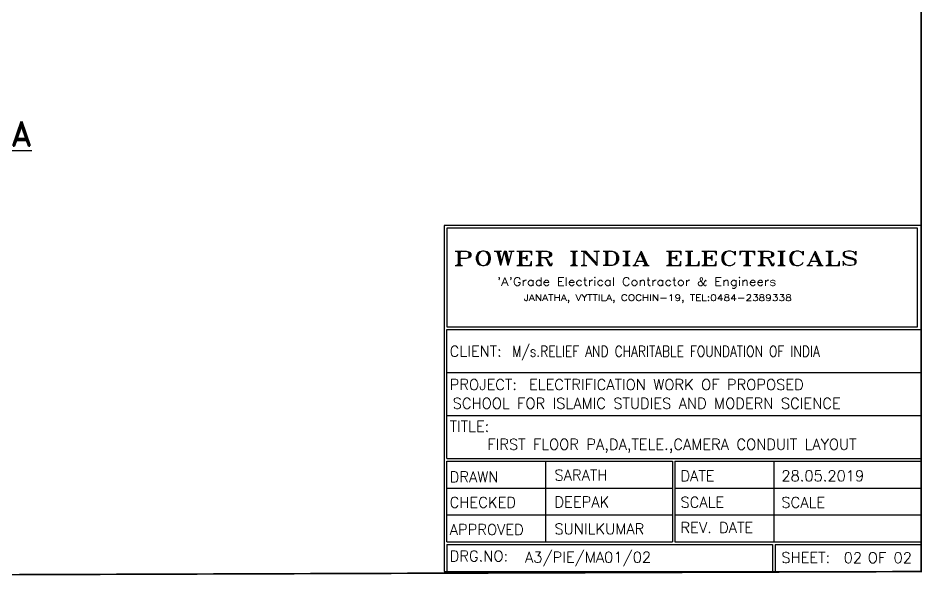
# Model space of a CAD drawing. Header units: inches. Extents: x -221585 to 401252, y -284294 to 332380.
# Drawn here: x 158059 to 161593, y 36122 to 38319 of the extents above; entities that cross this region are included whole.
import ezdxf

# ---------------------------------------------------------------- set-up
doc = ezdxf.new("R2010")
doc.units = ezdxf.units.IN
doc.header["$MEASUREMENT"] = 0
doc.linetypes.add('HIDDEN2', pattern=[0.1875, 0.125, -0.0625])
doc.layers.add('text', color=72, linetype='HIDDEN2', lineweight=5)
doc.styles.add('ROMAND', font='ROMAND.shx')
doc.styles.add('ROMANT', font='romant', dxfattribs={"width": 0.8, "oblique": 1, "height": 3})

# ---------------------------------------------------------------- blocks, each defined once
blk = doc.blocks.new('HF')
at = {"color": 1}
for s, height, style, width, p in [('POWER INDIA ELECTRICALS', 3.5, 'ROMANT', 1.5, (-34.43, 3.77)), ("'A'Grade Electrical Contractor & Engineers", 2, 'ROMANT', 1.2, (-23.6, -1.27)), ('JANATHA, VYTTILA, COCHIN-19, TEL:0484-2389338 ', 1.6, 'ROMAND', 1.2, (-17, -5.05))]:
    blk.add_text(s, height=height, dxfattribs=dict(at, style=style, width=width)).set_placement(p)

msp = doc.modelspace()

# ---------------------------------------------------------------- linework, layer by layer
at = {"color": 6}
for p, q in [((159734.2, 37100.7), (159734.2, 36596.7)), ((159734.9, 37100.7), (161589.9, 37100.7)), ((159734.9, 36932.7), (161589.9, 36932.7)), ((159734.9, 36764.7), (161589.9, 36764.7)), ((159734.2, 36586.2), (159734.2, 36271.2)), ((159734.9, 36596.7), (161589.9, 36596.7)), ((159734.9, 36586.2), (160618.1, 36586.2)), ((160120.8, 36586.2), (160120.8, 36271.2)), ((160618.1, 36586.2), (160618.1, 36271.2)), ((160627.3, 36586.2), (160627.3, 36271.2)), ((160627.3, 36586.2), (161014.4, 36586.2)), ((161014.4, 36586.2), (161014.4, 36271.2)), ((161014.4, 36586.2), (161589.9, 36586.2)), ((159734.9, 36481.2), (160618.1, 36481.2)), ((160627.3, 36481.2), (161589.9, 36481.2)), ((159734.9, 36376.2), (160039.1, 36376.2)), ((160039.1, 36376.2), (160618.1, 36376.2)), ((160627.3, 36376.2), (161014.4, 36376.2)), ((161014.4, 36376.2), (161589.9, 36376.2)), ((159734.9, 36271.2), (160618.1, 36271.2)), ((160627.3, 36271.2), (161024.5, 36271.2)), ((161024.5, 36271.2), (161589.9, 36271.2)), ((159734.9, 36260.7), (161009.2, 36260.7)), ((159734.9, 36260.7), (159734.9, 36155.7)), ((161009.2, 36260.7), (161009.2, 36155.2)), ((161019.7, 36260.7), (161019.7, 36154.5)), ((161019.7, 36260.7), (161589.9, 36260.7))]:
    msp.add_line(p, q, dxfattribs=at)
at = {"color": 6, "const_width": 6.3}
msp.add_lwpolyline([(152974.6, 36125.6), (152974.6, 41956.4), (161589.9, 41986), (161589.9, 36155.2)], close=True, dxfattribs=at)
at = {"color": 6}
for points in [[(159724.4, 37508.1), (159724.4, 36155.2), (161589.9, 36155.2), (161589.9, 37508.1)], [(159734.9, 37497.6), (159734.9, 37111.2), (161576.1, 37111.2), (161576.1, 37497.6)]]:
    msp.add_lwpolyline(points, close=True, dxfattribs=at)

# ---------------------------------------------------------------- block references
at = {"layer": 'text', "color": 1, "xscale": 15.75, "yscale": 15.75, "zscale": 15.75}
msp.add_blockref('HF', (160303.6, 37292.6), dxfattribs=at)

# ---------------------------------------------------------------- texts
at = {"color": 7, "style": 'ROMAND'}
for s, height, p in [('%%UFIRST FLOOR PA,DA,TELE.,CAMERA', 94.5, (155941.9, 37819.3)), ('FIRST FLOOR PA,DA,TELE.,CAMERA CONDUIT LAYOUT ', 42, (159893.8, 36631.4))]:
    msp.add_text(s, height=height, dxfattribs=at).set_placement(p)
at = {"color": 246, "style": 'ROMAND', "width": 0.83}
msp.add_text(' M/s.RELIEF AND CHARITABLE FOUNDATION OF INDIA', height=42, dxfattribs=at).set_placement((159967.3, 36995))
at = {"color": 4, "style": 'ROMAND'}
for s, p in [('CLIENT:', (159746.5, 36995.1)), ('PROJECT:', (159746.5, 36865.1)), ('TITLE:', (159746.5, 36701.7)), ('DRAWN', (159746.5, 36504.2)), ('DATE', (160649, 36508.3)), ('CHECKED', (159746.5, 36404.5)), ('SCALE', (160649, 36405.2)), ('APPROVED', (159746.5, 36298.1)), ('REV. DATE', (160649, 36306.2)), ('DRG.NO:', (159746.5, 36194.7)), ('SHEET:', (161043.4, 36188.9))]:
    msp.add_text(s, height=42, dxfattribs=at).set_placement(p)
at = {"color": 246, "style": 'ROMAND'}
for s, p in [('ELECTRIFICATION WORK OF PROPOSED', (160056.5, 36865.1)), ('SCHOOL FOR ISLAMIC STUDIES AND MODERN SCIENCE', (159758.1, 36791.6)), ('28.05.2019', (161043.4, 36508.3)), ('OF 02', (161381.2, 36187.9))]:
    msp.add_text(s, height=42, dxfattribs=at).set_placement(p)
at = {"style": 'ROMAND'}
for tag, p, s in [('SARATH', (160156.3, 36511), 'BTB'), ('DEEPAK', (160156.3, 36406), 'BTB'), ('SUNILKUMAR', (160156.3, 36301), 'BTB'), ('A3/PIE/MA01/02', (160040.9, 36190.1), 'A3\\PIE\\'), ('02', (161286.9, 36187.9), '-')]:
    msp.add_attdef(tag, p, s, height=42, dxfattribs=at)
at = {"color": 246, "style": 'ROMAND'}
msp.add_attdef('SCALE', (161043.4, 36404.4), 'NTS', height=42, dxfattribs=at)

doc.saveas('drawing.dxf')
